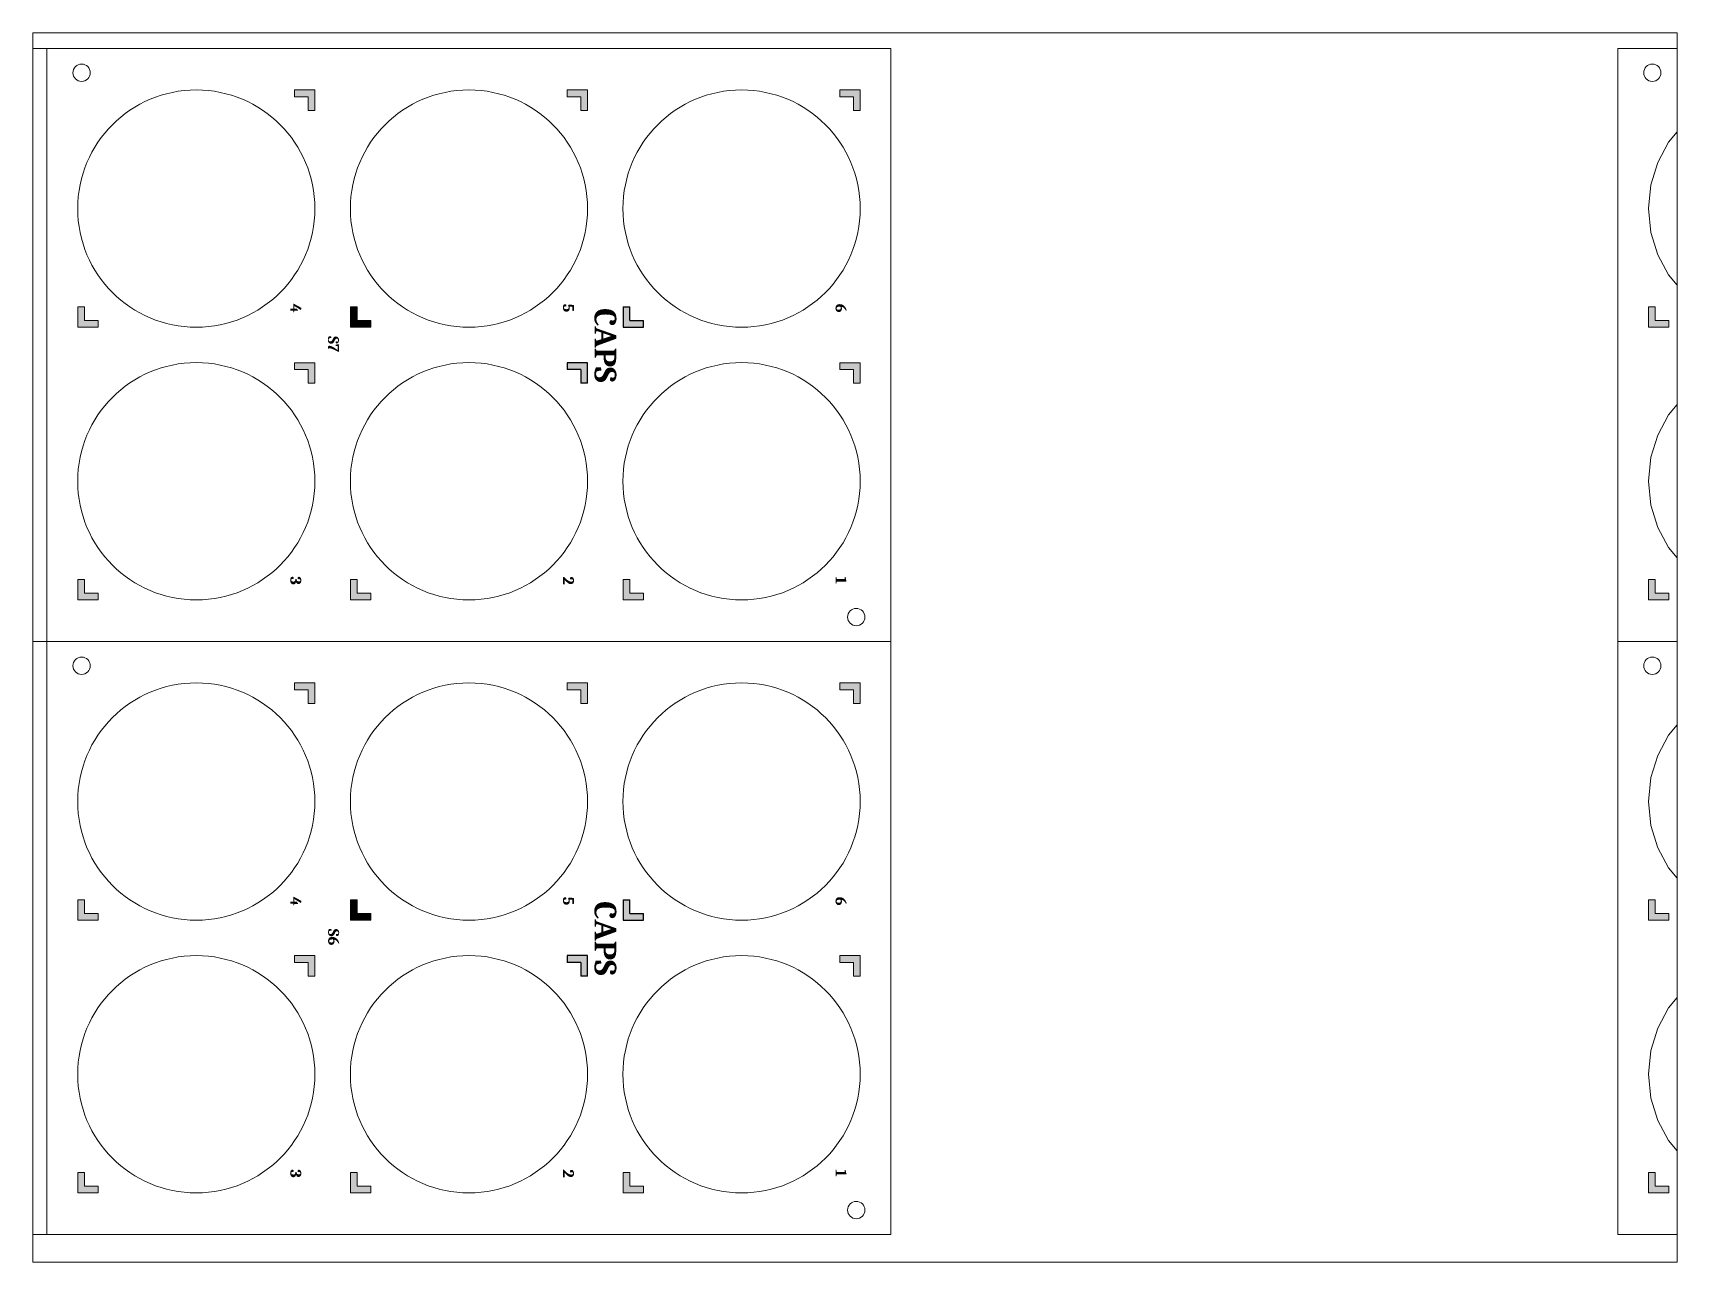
# Paper-space layout 'Layout3-Laser Layout' of a CAD drawing. Header units: centimetres. Extents: x 0 to 23.7, y 0 to 17.7.
# The model-space entities are those that its viewports show. They can reach past a viewport. Long polylines and large blocks are cut down to what shows.
import ezdxf

# ---------------------------------------------------------------- set-up
doc = ezdxf.new("R2010")
doc.units = ezdxf.units.CM
doc.header["$MEASUREMENT"] = 0
for name, color, linetype, lineweight in [('cuts', 6, 'Continuous', 0), ('final cut', 4, 'Continuous', 0), ('peghole_cut', 6, 'Continuous', 0), ('Raster Engraving - light', 1, 'Continuous', 13)]:
    doc.layers.add(name, color=color, linetype=linetype, lineweight=lineweight)
doc.layers.add('engrave', color=10, linetype='Continuous')
doc.layers.add('Layout Lines', color=7, linetype='Continuous', lineweight=0, plot=False)

msp = doc.modelspace()

# ---------------------------------------------------------------- hatches: boundary and pattern name
at = {"layer": 'Raster Engraving - light'}
h = msp.add_hatch(color=256, dxfattribs=at)
h.dxf.hatch_style = 1
h.paths.add_polyline_path([(-21.452, 2.376), (-21.748, 2.376), (-21.748, 2.278), (-21.551, 2.278), (-21.551, 2.081), (-21.452, 2.081)])
h.paths.add_polyline_path([(-21.452, 6.314), (-21.748, 6.314), (-21.748, 6.215), (-21.551, 6.215), (-21.551, 6.018), (-21.452, 6.018)])
h.paths.add_polyline_path([(-25.39, 6.314), (-25.685, 6.314), (-25.685, 6.215), (-25.488, 6.215), (-25.488, 6.018), (-25.39, 6.018)])
h.paths.add_polyline_path([(-29.327, 6.314), (-29.623, 6.314), (-29.623, 6.215), (-29.426, 6.215), (-29.426, 6.018), (-29.327, 6.018)])
h = msp.add_hatch(color=256, dxfattribs=at)
h.dxf.hatch_style = 1
h.paths.add_polyline_path([(-32.457, 2.987), (-32.654, 2.987), (-32.654, 3.184), (-32.752, 3.184), (-32.752, 2.889), (-32.457, 2.889)])
h.paths.add_polyline_path([(-32.457, -0.951), (-32.654, -0.951), (-32.654, -0.754), (-32.752, -0.754), (-32.752, -1.049), (-32.457, -1.049)])
h.paths.add_polyline_path([(-29.327, 2.376), (-29.623, 2.376), (-29.623, 2.278), (-29.426, 2.278), (-29.426, 2.081), (-29.327, 2.081)])
h.paths.add_polyline_path([(-28.52, -0.951), (-28.717, -0.951), (-28.717, -0.754), (-28.815, -0.754), (-28.815, -1.049), (-28.52, -1.049)])
h.paths.add_polyline_path([(-24.582, -0.951), (-24.779, -0.951), (-24.779, -0.754), (-24.877, -0.754), (-24.877, -1.049), (-24.582, -1.049)])
h = msp.add_hatch(color=256, dxfattribs=at)
h.dxf.hatch_style = 1
h.paths.add_polyline_path([(-28.717, 3.184), (-28.815, 3.184), (-28.815, 2.889), (-28.52, 2.889), (-28.52, 2.987), (-28.717, 2.987)])
h = msp.add_hatch(color=256, dxfattribs=at)
h.dxf.hatch_style = 1
h.paths.add_polyline_path([(-24.582, 2.987), (-24.779, 2.987), (-24.779, 3.184), (-24.877, 3.184), (-24.877, 2.889), (-24.582, 2.889)])
h.paths.add_polyline_path([(-25.39, 2.376), (-25.685, 2.376), (-25.685, 2.278), (-25.488, 2.278), (-25.488, 2.081), (-25.39, 2.081)])
h = msp.add_hatch(color=256, dxfattribs=at)
h.dxf.hatch_style = 1
h.paths.add_polyline_path([(-9.773, 2.987), (-9.97, 2.987), (-9.97, 3.184), (-10.068, 3.184), (-10.068, 2.889), (-9.773, 2.889)])
h.paths.add_polyline_path([(-9.773, -0.951), (-9.97, -0.951), (-9.97, -0.754), (-10.068, -0.754), (-10.068, -1.049), (-9.773, -1.049)])
h.paths.add_polyline_path([(-6.643, 2.376), (-6.938, 2.376), (-6.938, 2.278), (-6.742, 2.278), (-6.742, 2.081), (-6.643, 2.081)])
h.paths.add_polyline_path([(-5.836, -0.951), (-6.032, -0.951), (-6.032, -0.754), (-6.131, -0.754), (-6.131, -1.049), (-5.836, -1.049)])
h.paths.add_polyline_path([(-1.898, -0.951), (-2.095, -0.951), (-2.095, -0.754), (-2.193, -0.754), (-2.193, -1.049), (-1.898, -1.049)])
h = msp.add_hatch(color=256, dxfattribs=at)
h.dxf.hatch_style = 1
h.paths.add_polyline_path([(-21.452, -6.186), (-21.748, -6.186), (-21.748, -6.285), (-21.551, -6.285), (-21.551, -6.482), (-21.452, -6.482)])
h.paths.add_polyline_path([(-21.452, -2.249), (-21.748, -2.249), (-21.748, -2.347), (-21.551, -2.347), (-21.551, -2.544), (-21.452, -2.544)])
h.paths.add_polyline_path([(-25.39, -2.249), (-25.685, -2.249), (-25.685, -2.347), (-25.488, -2.347), (-25.488, -2.544), (-25.39, -2.544)])
h.paths.add_polyline_path([(-29.327, -2.249), (-29.623, -2.249), (-29.623, -2.347), (-29.426, -2.347), (-29.426, -2.544), (-29.327, -2.544)])
h = msp.add_hatch(color=256, dxfattribs=at)
h.dxf.hatch_style = 1
h.paths.add_polyline_path([(-32.457, -5.576), (-32.654, -5.576), (-32.654, -5.379), (-32.752, -5.379), (-32.752, -5.674), (-32.457, -5.674)])
h.paths.add_polyline_path([(-32.457, -9.513), (-32.654, -9.513), (-32.654, -9.316), (-32.752, -9.316), (-32.752, -9.611), (-32.457, -9.611)])
h.paths.add_polyline_path([(-29.327, -6.186), (-29.623, -6.186), (-29.623, -6.285), (-29.426, -6.285), (-29.426, -6.482), (-29.327, -6.482)])
h.paths.add_polyline_path([(-28.52, -9.513), (-28.717, -9.513), (-28.717, -9.316), (-28.815, -9.316), (-28.815, -9.611), (-28.52, -9.611)])
h.paths.add_polyline_path([(-24.582, -9.513), (-24.779, -9.513), (-24.779, -9.316), (-24.877, -9.316), (-24.877, -9.611), (-24.582, -9.611)])
h = msp.add_hatch(color=256, dxfattribs=at)
h.dxf.hatch_style = 1
h.paths.add_polyline_path([(-28.717, -5.379), (-28.815, -5.379), (-28.815, -5.674), (-28.52, -5.674), (-28.52, -5.576), (-28.717, -5.576)])
h = msp.add_hatch(color=256, dxfattribs=at)
h.dxf.hatch_style = 1
h.paths.add_polyline_path([(-24.582, -5.576), (-24.779, -5.576), (-24.779, -5.379), (-24.877, -5.379), (-24.877, -5.674), (-24.582, -5.674)])
h.paths.add_polyline_path([(-25.39, -6.186), (-25.685, -6.186), (-25.685, -6.285), (-25.488, -6.285), (-25.488, -6.482), (-25.39, -6.482)])
h = msp.add_hatch(color=256, dxfattribs=at)
h.dxf.hatch_style = 1
h.paths.add_polyline_path([(-9.773, -5.576), (-9.97, -5.576), (-9.97, -5.379), (-10.068, -5.379), (-10.068, -5.674), (-9.773, -5.674)])
h.paths.add_polyline_path([(-9.773, -9.513), (-9.97, -9.513), (-9.97, -9.316), (-10.068, -9.316), (-10.068, -9.611), (-9.773, -9.611)])
h.paths.add_polyline_path([(-6.643, -6.186), (-6.938, -6.186), (-6.938, -6.285), (-6.742, -6.285), (-6.742, -6.482), (-6.643, -6.482)])
h.paths.add_polyline_path([(-5.836, -9.513), (-6.032, -9.513), (-6.032, -9.316), (-6.131, -9.316), (-6.131, -9.611), (-5.836, -9.611)])
h.paths.add_polyline_path([(-1.898, -9.513), (-2.095, -9.513), (-2.095, -9.316), (-2.193, -9.316), (-2.193, -9.611), (-1.898, -9.611)])

# ---------------------------------------------------------------- linework, layer by layer
at = {"layer": 'cuts'}
for centre in [(-31.04, 4.601), (-27.102, 4.601), (-23.165, 4.601), (-8.356, 4.601), (-31.04, 0.664), (-27.102, 0.664), (-23.165, 0.664), (-8.356, 0.664), (-31.04, -3.961), (-27.102, -3.961), (-23.165, -3.961), (-8.356, -3.961), (-31.04, -7.899), (-27.102, -7.899), (-23.165, -7.899), (-8.356, -7.899)]:
    msp.add_circle(centre, 1.713, dxfattribs=at)
at = {"layer": 'engrave'}
for p, q in [((-24.877, 3.184), (-24.779, 3.184)), ((-24.877, 3.184), (-24.877, 2.889)), ((-24.779, 2.987), (-24.779, 3.184)), ((-24.877, 2.889), (-24.582, 2.889)), ((-24.779, 2.987), (-24.582, 2.987)), ((-24.582, 2.889), (-24.582, 2.987)), ((-25.685, 2.376), (-25.685, 2.278)), ((-25.39, 2.376), (-25.685, 2.376)), ((-25.39, 2.081), (-25.39, 2.376)), ((-25.488, 2.278), (-25.685, 2.278)), ((-25.488, 2.278), (-25.488, 2.081)), ((-25.39, 2.081), (-25.488, 2.081)), ((-24.877, -5.379), (-24.779, -5.379)), ((-24.877, -5.379), (-24.877, -5.674)), ((-24.779, -5.576), (-24.779, -5.379)), ((-24.877, -5.674), (-24.582, -5.674)), ((-24.779, -5.576), (-24.582, -5.576)), ((-24.582, -5.674), (-24.582, -5.576)), ((-25.685, -6.186), (-25.685, -6.285)), ((-25.39, -6.186), (-25.685, -6.186)), ((-25.488, -6.285), (-25.685, -6.285)), ((-25.488, -6.285), (-25.488, -6.482)), ((-25.39, -6.482), (-25.39, -6.186)), ((-25.39, -6.482), (-25.488, -6.482))]:
    msp.add_line(p, q, dxfattribs=at)
at = {"layer": 'final cut'}
for p, q in [((-45.384, 6.914), (-21.009, 6.914)), ((-33.196, 6.914), (-33.196, -10.211)), ((-21.009, 6.914), (-21.009, -10.211)), ((-10.512, 6.914), (-10.512, -10.211)), ((-10.512, 6.914), (13.863, 6.914)), ((-45.384, -1.649), (-21.009, -1.649)), ((-10.512, -1.649), (13.863, -1.649)), ((-45.384, -10.211), (-21.009, -10.211)), ((-10.512, -10.211), (13.863, -10.211))]:
    msp.add_line(p, q, dxfattribs=at)
at = {"layer": 'peghole_cut'}
for centre in [(-32.696, 6.562), (-10.012, 6.562), (-21.509, -1.298), (-32.696, -2), (-10.012, -2), (-21.509, -9.86)]:
    msp.add_circle(centre, 0.125, dxfattribs=at)
at = {"layer": 'Raster Engraving - light'}
for p, q in [((-29.623, 6.314), (-29.623, 6.215)), ((-29.327, 6.314), (-29.623, 6.314)), ((-29.426, 6.215), (-29.623, 6.215)), ((-29.426, 6.215), (-29.426, 6.018)), ((-29.327, 6.018), (-29.327, 6.314)), ((-25.685, 6.314), (-25.685, 6.215)), ((-25.39, 6.314), (-25.685, 6.314)), ((-25.488, 6.215), (-25.685, 6.215)), ((-25.488, 6.215), (-25.488, 6.018)), ((-25.39, 6.018), (-25.39, 6.314)), ((-21.748, 6.314), (-21.748, 6.215)), ((-21.452, 6.314), (-21.748, 6.314)), ((-21.551, 6.215), (-21.748, 6.215)), ((-21.551, 6.215), (-21.551, 6.018)), ((-21.452, 6.018), (-21.452, 6.314)), ((-29.327, 6.018), (-29.426, 6.018)), ((-25.39, 6.018), (-25.488, 6.018)), ((-21.452, 6.018), (-21.551, 6.018)), ((-32.752, 3.184), (-32.654, 3.184)), ((-32.752, 3.184), (-32.752, 2.889)), ((-32.654, 2.987), (-32.654, 3.184)), ((-28.815, 3.184), (-28.717, 3.184)), ((-28.815, 3.184), (-28.815, 2.889)), ((-28.717, 2.987), (-28.717, 3.184)), ((-10.068, 3.184), (-9.97, 3.184)), ((-10.068, 3.184), (-10.068, 2.889)), ((-9.97, 2.987), (-9.97, 3.184)), ((-32.752, 2.889), (-32.457, 2.889)), ((-32.654, 2.987), (-32.457, 2.987)), ((-32.457, 2.889), (-32.457, 2.987)), ((-28.815, 2.889), (-28.52, 2.889)), ((-28.717, 2.987), (-28.52, 2.987)), ((-28.52, 2.889), (-28.52, 2.987)), ((-10.068, 2.889), (-9.773, 2.889)), ((-9.97, 2.987), (-9.773, 2.987)), ((-9.773, 2.889), (-9.773, 2.987)), ((-29.623, 2.376), (-29.623, 2.278)), ((-29.327, 2.376), (-29.623, 2.376)), ((-29.327, 2.081), (-29.327, 2.376)), ((-21.748, 2.376), (-21.748, 2.278)), ((-21.452, 2.376), (-21.748, 2.376)), ((-21.452, 2.081), (-21.452, 2.376)), ((-29.426, 2.278), (-29.623, 2.278)), ((-29.426, 2.278), (-29.426, 2.081)), ((-21.551, 2.278), (-21.748, 2.278)), ((-21.551, 2.278), (-21.551, 2.081)), ((-29.327, 2.081), (-29.426, 2.081)), ((-21.452, 2.081), (-21.551, 2.081)), ((-32.752, -0.754), (-32.654, -0.754)), ((-32.752, -0.754), (-32.752, -1.049)), ((-32.654, -0.951), (-32.654, -0.754)), ((-28.815, -0.754), (-28.717, -0.754)), ((-28.815, -0.754), (-28.815, -1.049)), ((-28.717, -0.951), (-28.717, -0.754)), ((-24.877, -0.754), (-24.779, -0.754)), ((-24.877, -0.754), (-24.877, -1.049)), ((-24.779, -0.951), (-24.779, -0.754)), ((-10.068, -0.754), (-9.97, -0.754)), ((-10.068, -0.754), (-10.068, -1.049)), ((-9.97, -0.951), (-9.97, -0.754)), ((-32.752, -1.049), (-32.457, -1.049)), ((-32.654, -0.951), (-32.457, -0.951)), ((-32.457, -1.049), (-32.457, -0.951)), ((-28.815, -1.049), (-28.52, -1.049)), ((-28.717, -0.951), (-28.52, -0.951)), ((-28.52, -1.049), (-28.52, -0.951)), ((-24.877, -1.049), (-24.582, -1.049)), ((-24.779, -0.951), (-24.582, -0.951)), ((-24.582, -1.049), (-24.582, -0.951)), ((-10.068, -1.049), (-9.773, -1.049)), ((-9.97, -0.951), (-9.773, -0.951)), ((-9.773, -1.049), (-9.773, -0.951)), ((-29.623, -2.249), (-29.623, -2.347)), ((-29.327, -2.249), (-29.623, -2.249)), ((-29.426, -2.347), (-29.623, -2.347)), ((-29.426, -2.347), (-29.426, -2.544)), ((-29.327, -2.544), (-29.327, -2.249)), ((-25.685, -2.249), (-25.685, -2.347)), ((-25.39, -2.249), (-25.685, -2.249)), ((-25.488, -2.347), (-25.685, -2.347)), ((-25.488, -2.347), (-25.488, -2.544)), ((-25.39, -2.544), (-25.39, -2.249)), ((-21.748, -2.249), (-21.748, -2.347)), ((-21.452, -2.249), (-21.748, -2.249)), ((-21.551, -2.347), (-21.748, -2.347)), ((-21.551, -2.347), (-21.551, -2.544)), ((-21.452, -2.544), (-21.452, -2.249)), ((-29.327, -2.544), (-29.426, -2.544)), ((-25.39, -2.544), (-25.488, -2.544)), ((-21.452, -2.544), (-21.551, -2.544)), ((-32.752, -5.379), (-32.654, -5.379)), ((-32.752, -5.379), (-32.752, -5.674)), ((-32.654, -5.576), (-32.654, -5.379)), ((-28.815, -5.379), (-28.717, -5.379)), ((-28.815, -5.379), (-28.815, -5.674)), ((-28.717, -5.576), (-28.717, -5.379)), ((-10.068, -5.379), (-9.97, -5.379)), ((-10.068, -5.379), (-10.068, -5.674)), ((-9.97, -5.576), (-9.97, -5.379)), ((-32.752, -5.674), (-32.457, -5.674)), ((-32.654, -5.576), (-32.457, -5.576)), ((-32.457, -5.674), (-32.457, -5.576)), ((-28.815, -5.674), (-28.52, -5.674)), ((-28.717, -5.576), (-28.52, -5.576)), ((-28.52, -5.674), (-28.52, -5.576)), ((-10.068, -5.674), (-9.773, -5.674)), ((-9.97, -5.576), (-9.773, -5.576)), ((-9.773, -5.674), (-9.773, -5.576)), ((-29.623, -6.186), (-29.623, -6.285)), ((-29.327, -6.186), (-29.623, -6.186)), ((-29.426, -6.285), (-29.623, -6.285)), ((-29.426, -6.285), (-29.426, -6.482)), ((-29.327, -6.482), (-29.327, -6.186)), ((-21.748, -6.186), (-21.748, -6.285)), ((-21.452, -6.186), (-21.748, -6.186)), ((-21.551, -6.285), (-21.748, -6.285)), ((-21.551, -6.285), (-21.551, -6.482)), ((-21.452, -6.482), (-21.452, -6.186)), ((-29.327, -6.482), (-29.426, -6.482)), ((-21.452, -6.482), (-21.551, -6.482)), ((-32.752, -9.316), (-32.654, -9.316)), ((-32.752, -9.316), (-32.752, -9.611)), ((-32.654, -9.513), (-32.654, -9.316)), ((-28.815, -9.316), (-28.717, -9.316)), ((-28.815, -9.316), (-28.815, -9.611)), ((-28.717, -9.513), (-28.717, -9.316)), ((-24.877, -9.316), (-24.779, -9.316)), ((-24.877, -9.316), (-24.877, -9.611)), ((-24.779, -9.513), (-24.779, -9.316)), ((-10.068, -9.316), (-9.97, -9.316)), ((-10.068, -9.316), (-10.068, -9.611)), ((-9.97, -9.513), (-9.97, -9.316)), ((-32.752, -9.611), (-32.457, -9.611)), ((-32.654, -9.513), (-32.457, -9.513)), ((-32.457, -9.611), (-32.457, -9.513)), ((-28.815, -9.611), (-28.52, -9.611)), ((-28.717, -9.513), (-28.52, -9.513)), ((-28.52, -9.611), (-28.52, -9.513)), ((-24.877, -9.611), (-24.582, -9.611)), ((-24.779, -9.513), (-24.582, -9.513)), ((-24.582, -9.611), (-24.582, -9.513)), ((-10.068, -9.611), (-9.773, -9.611)), ((-9.97, -9.513), (-9.773, -9.513)), ((-9.773, -9.611), (-9.773, -9.513))]:
    msp.add_line(p, q, dxfattribs=at)

# ---------------------------------------------------------------- texts
at = {"layer": 'engrave', "attachment_point": 1, "rotation": 270}
for s, heights, insert, char_height in [('{\\fCambria Math|b1|i0|c0|p18;4}', [0], (-29.525, 3.227), 0.15748), ('{\\fCambria Math|b1|i0|c0|p18;5}', [0], (-25.587, 3.227), 0.15748), ('\\pxqc;{\\fCambria Math|b1|i0|c0|p18;CAPS}', [0.319], (-24.974, 2.821), 0.31496), ('{\\fCambria Math|b1|i0|c0|p18;6}', [0], (-21.65, 3.227), 0.15748), ('{\\fCambria Math|b1|i0|c0|p18;3}', [0], (-29.525, -0.711), 0.15748), ('{\\fCambria Math|b1|i0|c0|p18;2}', [0], (-25.587, -0.711), 0.15748), ('{\\fCambria Math|b1|i0|c0|p18;1}', [0], (-21.65, -0.711), 0.15748), ('{\\fCambria Math|b1|i0|c0|p18;4}', [0], (-29.525, -5.336), 0.15748), ('{\\fCambria Math|b1|i0|c0|p18;5}', [0], (-25.587, -5.336), 0.15748), ('\\pxqc;{\\fCambria Math|b1|i0|c0|p18;CAPS}', [0.319], (-24.974, -5.742), 0.31496), ('{\\fCambria Math|b1|i0|c0|p18;6}', [0], (-21.65, -5.336), 0.15748), ('{\\fCambria Math|b1|i0|c0|p18;3}', [0], (-29.525, -9.273), 0.15748), ('{\\fCambria Math|b1|i0|c0|p18;2}', [0], (-25.587, -9.273), 0.15748), ('{\\fCambria Math|b1|i0|c0|p18;1}', [0], (-21.65, -9.273), 0.15748)]:
    msp.add_mtext_dynamic_manual_height_columns(s, width=0.39077, gutter_width=0.394, heights=heights, dxfattribs=dict(at, insert=insert, char_height=char_height))
at = {"layer": 'Raster Engraving - light', "char_height": 0.15748, "attachment_point": 1, "rotation": 270}
for s, heights, insert in [('\\pxqc;{\\fCambria Math|b1|i0|c0|p18;S7}', [0], (-28.981, 2.839)), ('{\\fCambria Math|b1|i0|c0|p18;S6}', [0.253], (-28.978, -5.799))]:
    msp.add_mtext_dynamic_manual_height_columns(s, width=0.39077, gutter_width=0.394, heights=heights, dxfattribs=dict(at, insert=insert))

psp = doc.layouts.new('Layout3-Laser Layout')

# ---------------------------------------------------------------- viewports
at = {"layer": 'Layout Lines'}
psp.add_viewport(center=(11.873, 8.875), size=(23.746, 17.74963), view_center_point=(-21.527, -1.737), view_height=17.74963, dxfattribs=at)

doc.saveas('drawing.dxf')
